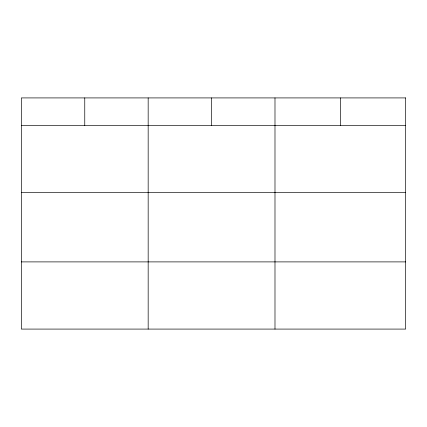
<?xml version="1.0" encoding="UTF-8"?>
<svg xmlns="http://www.w3.org/2000/svg" width="427" height="427" viewBox="0 0 427 427"><rect width="100%" height="100%" fill="white"/><g stroke="black" fill="none" stroke-linecap="round" stroke-linejoin="round"><path stroke-width="0.64" d="M21.35 125.479L405.65 125.479M21.35 192.668L405.65 192.668M21.35 261.895L405.65 261.895M340.319 97.916L340.319 125.479M274.988 97.916L274.988 329.084M211.578 97.916L211.578 125.479M148.169 97.916L148.169 329.084M84.76 97.916L84.76 125.479M405.65 97.916L21.35 97.916L21.35 329.084L405.65 329.084L405.65 97.916"/></g></svg>
